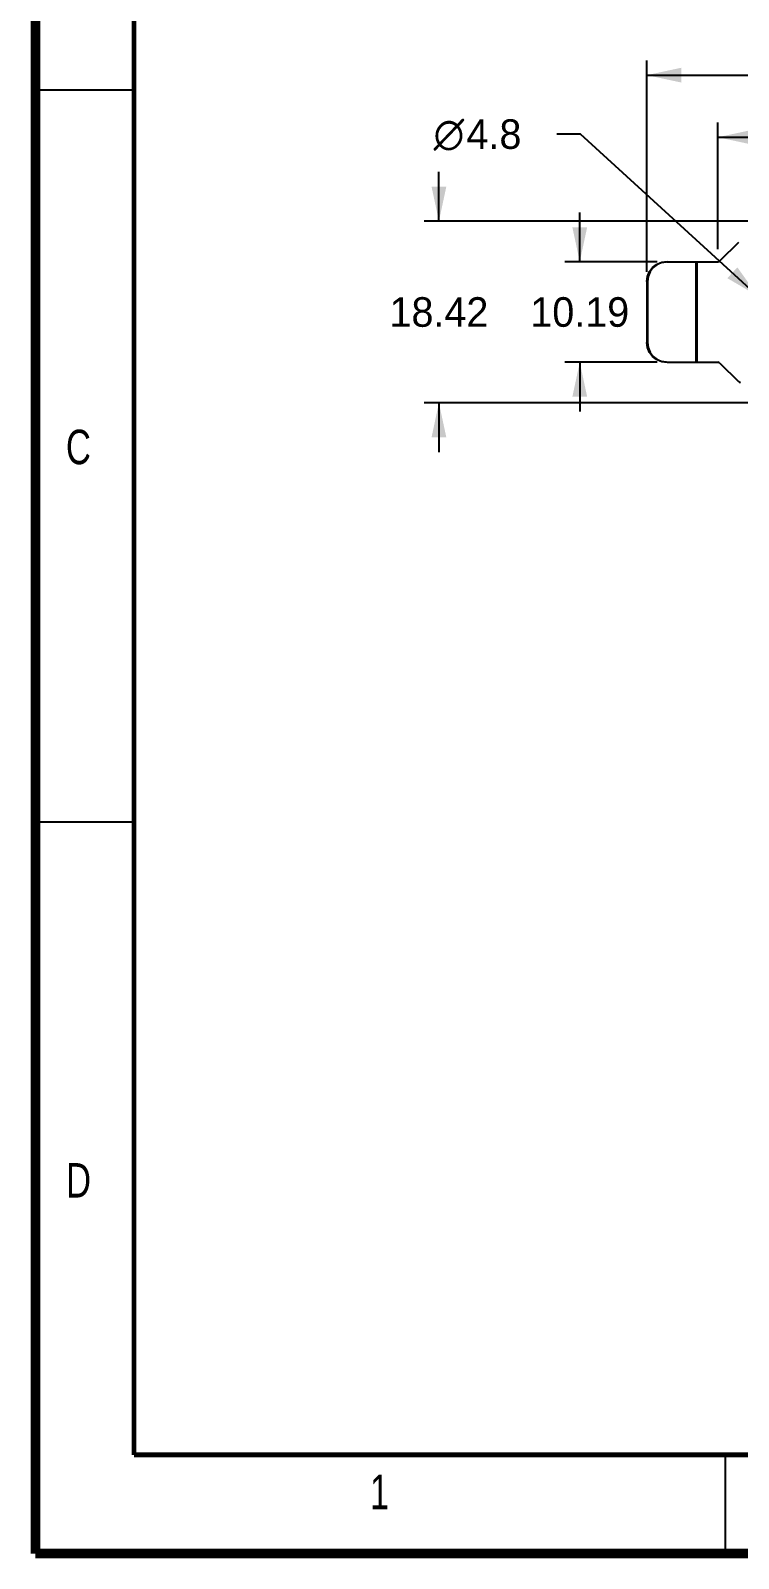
# Model space of a CAD drawing. Extents: x 0 to 420, y 0 to 297.
# Drawn here: x -0.5 to 71.3, y -0.5 to 154.5 of the extents above; entities that cross this region are included whole.
import ezdxf
from ezdxf.enums import TextEntityAlignment as Align

# ---------------------------------------------------------------- set-up
doc = ezdxf.new("R2010")
doc.units = 0
doc.header["$LTSCALE"] = 23.1
doc.layers.get('0').update_dxf_attribs({"linetype": 'CONTINUOUS'})
doc.styles.get("Standard").update_dxf_attribs({"font": 'gothic.ttf'})
doc.styles.add('TEXTSTYLE_2', font='txt', dxfattribs={"width": 0.75})
doc.styles.add('TEXTSTYLE_4', font='gdt', dxfattribs={"width": 0.85})
doc.dimstyles.get("Standard").update_dxf_attribs({"dimtxt": 2.5, "dimasz": 2.5, "dimexe": 1.25, "dimexo": 0.625, "dimtad": 1, "dimcen": 2.5, "dimazin": 3, "dimtfac": 1, "dimtmove": 0, "dimatfit": 3})

# ---------------------------------------------------------------- blocks, each defined once
blk = doc.blocks.new('_FILLED')
at = {"color": 0, "linetype": 'BYBLOCK'}
blk.add_solid([(0, 0), (-1, 0.214), (-1, -0.214)], dxfattribs=at)
blk = doc.blocks.new('*D0')
at = {"color": 2, "linetype": 'CONTINUOUS'}
for p, q in [((40.94, 135.17), (40.94, 140.17)), ((72.97, 135.17), (39.44, 135.17)), ((72.47, 116.75), (39.44, 116.75)), ((40.94, 116.75), (40.94, 111.75))]:
    blk.add_line(p, q, dxfattribs=at)
at = {"color": 2, "linetype": 'CONTINUOUS', "xscale": 3.5, "yscale": 3.5, "zscale": 3.5}
for p, rotation in [((40.94, 135.17), 270), ((40.94, 116.75), 90)]:
    blk.add_blockref('_FILLED', p, dxfattribs=dict(at, rotation=rotation))
at = {"color": 2, "linetype": 'CONTINUOUS'}
blk.add_text('18.42', height=3, dxfattribs=at).set_placement((40.94, 124.46), align=Align.CENTER)
blk = doc.blocks.new('*D1')
at = {"color": 2, "linetype": 'CONTINUOUS'}
for p, q in [((55.23, 131.05), (55.23, 136.05)), ((63.09, 131.05), (53.73, 131.05)), ((63.09, 120.87), (53.73, 120.87)), ((55.23, 120.87), (55.23, 115.87))]:
    blk.add_line(p, q, dxfattribs=at)
at = {"color": 2, "linetype": 'CONTINUOUS', "xscale": 3.5, "yscale": 3.5, "zscale": 3.5}
for p, rotation in [((55.23, 131.05), 270), ((55.23, 120.87), 90)]:
    blk.add_blockref('_FILLED', p, dxfattribs=dict(at, rotation=rotation))
at = {"color": 2, "linetype": 'CONTINUOUS'}
blk.add_text('10.19', height=3, dxfattribs=at).set_placement((55.23, 124.46), align=Align.CENTER)
blk = doc.blocks.new('*D2')
at = {"color": 2, "linetype": 'CONTINUOUS'}
for p, q in [((55.31, 144.01), (52.91, 144.01)), ((73.3, 127.58), (55.31, 144.01))]:
    blk.add_line(p, q, dxfattribs=at)
at = {"color": 2, "linetype": 'CONTINUOUS', "xscale": 3.5, "yscale": 3.5, "zscale": 3.5, "rotation": 317.598150438}
blk.add_blockref('_FILLED', (73.3, 127.58), dxfattribs=at)
at = {"color": 2, "linetype": 'CONTINUOUS', "style": 'TEXTSTYLE_4'}
blk.add_text('n', height=3, dxfattribs=at).set_placement((43.51, 142.51), align=Align.RIGHT)
at = {"color": 2, "linetype": 'CONTINUOUS'}
blk.add_text('4.8', height=3, dxfattribs=at).set_placement((49.31, 142.51), align=Align.RIGHT)
blk = doc.blocks.new('*D3')
at = {"color": 2, "linetype": 'CONTINUOUS'}
for p, q in [((62.03, 130.05), (62.03, 151.49)), ((182.07, 137.34), (182.07, 151.49)), ((62.03, 149.99), (111.76, 149.99)), ((182.07, 149.99), (131.72, 149.99))]:
    blk.add_line(p, q, dxfattribs=at)
at = {"color": 2, "linetype": 'CONTINUOUS', "xscale": 3.5, "yscale": 3.5, "zscale": 3.5, "rotation": 180}
blk.add_blockref('_FILLED', (62.03, 149.99), dxfattribs=at)
at = {"color": 2, "linetype": 'CONTINUOUS', "xscale": 3.5, "yscale": 3.5, "zscale": 3.5}
blk.add_blockref('_FILLED', (182.07, 149.99), dxfattribs=at)
at = {"color": 2, "linetype": 'CONTINUOUS'}
blk.add_text('120.04', height=3, dxfattribs=at).set_placement((121.74, 148.49), align=Align.CENTER)
blk = doc.blocks.new('*D4')
at = {"color": 2, "linetype": 'CONTINUOUS'}
for p, q in [((69.23, 132.35), (69.23, 145.19)), ((182.07, 139.34), (182.07, 145.19)), ((69.23, 143.69), (111.82, 143.69)), ((182.07, 143.69), (131.78, 143.69))]:
    blk.add_line(p, q, dxfattribs=at)
at = {"color": 2, "linetype": 'CONTINUOUS', "xscale": 3.5, "yscale": 3.5, "zscale": 3.5, "rotation": 180}
blk.add_blockref('_FILLED', (69.23, 143.69), dxfattribs=at)
at = {"color": 2, "linetype": 'CONTINUOUS', "xscale": 3.5, "yscale": 3.5, "zscale": 3.5}
blk.add_blockref('_FILLED', (182.07, 143.69), dxfattribs=at)
at = {"color": 2, "linetype": 'CONTINUOUS'}
blk.add_text('112.84', height=3, dxfattribs=at).set_placement((121.8, 142.19), align=Align.CENTER)

msp = doc.modelspace()

# ---------------------------------------------------------------- linework, layer by layer
at = {"color": 3, "linetype": 'CONTINUOUS'}
for p, q in [((0, 148.5), (10, 148.5)), ((71.332, 133.02), (69.443, 131.14)), ((64.089, 131.052), (69.231, 131.052)), ((67.023, 131.052), (67.023, 120.867)), ((67.093, 131.052), (67.093, 120.867)), ((62.096, 129.052), (62.096, 122.867)), ((64.089, 120.867), (69.231, 120.867)), ((69.443, 120.779), (71.327, 118.895)), ((0, 74.25), (10, 74.25)), ((70, 10), (70, 0))]:
    msp.add_line(p, q, dxfattribs=at)
at = {"color": 7, "linetype": 'CONTINUOUS'}
for p, q in [((62.027, 129.052), (62.027, 122.867)), ((62.027, 129.052), (62.096, 129.052)), ((62.027, 122.867), (62.096, 122.867))]:
    msp.add_line(p, q, dxfattribs=at)
at = {"color": 3, "linetype": 'CONTINUOUS'}
for points, const_width in [([(0, 0), (0, 297)], 1), ([(10, 10), (10, 287)], 0.5), ([(10, 10), (410, 10)], 0.5), ([(0, 0), (420, 0)], 1)]:
    msp.add_lwpolyline(points, dxfattribs=dict(at, const_width=const_width))
at = {"color": 7, "linetype": 'CONTINUOUS'}
for points in [[(62.027, 129.052), (62.094, 129.57), (62.294, 130.052), (62.61, 130.467), (63.023, 130.784), (63.503, 130.984), (64.019, 131.052)], [(64.019, 120.867), (63.503, 120.935), (63.023, 121.135), (62.61, 121.453), (62.294, 121.867), (62.094, 122.35), (62.027, 122.867)]]:
    msp.add_lwpolyline(points, dxfattribs=at)
at = {"color": 3, "linetype": 'CONTINUOUS'}
for points in [[(64.089, 131.052), (63.573, 130.984), (63.093, 130.784), (62.68, 130.467), (62.363, 130.052), (62.164, 129.57), (62.096, 129.052)], [(62.096, 122.867), (62.164, 122.35), (62.363, 121.867), (62.68, 121.453), (63.093, 121.135), (63.573, 120.935), (64.089, 120.867)]]:
    msp.add_lwpolyline(points, dxfattribs=at)
for centre, start, end in [((69.231, 131.352), 270, 314.86093), ((69.231, 120.567), 45, 90), ((71.54, 119.107), 225, 270)]:
    msp.add_arc(centre, 0.3, start, end, dxfattribs=at)

# ---------------------------------------------------------------- texts
at = {"color": 2, "linetype": 'CONTINUOUS', "style": 'TEXTSTYLE_2', "width": 0.75}
for s, p in [('C', (3.09, 110.518)), ('D', (3.103, 36.115))]:
    msp.add_text(s, height=3.5, dxfattribs=at).set_placement(p)
msp.add_text('1', height=3.5, dxfattribs=at).set_placement((34.915, 4.498), align=Align.CENTER)

# ---------------------------------------------------------------- dimensions: what is measured, and where the dimension line sits
at = {"color": 2, "linetype": 'CONTINUOUS'}
dim = msp.add_linear_dim(base=(182.07, 149.989), p1=(62.027, 129.052), p2=(182.07, 136.342), dimstyle='Standard', dxfattribs=at)
dim.commit()
dim.dimension.update_dxf_attribs({"geometry": '*D3', "text_midpoint": (121.979, 149.989), "dimtype": 128})
dim = msp.add_diameter_dim_2p(p1=(73.298, 127.578), p2=(76.842, 124.341), dimstyle='Standard', dxfattribs=at)
dim.commit()
dim.dimension.update_dxf_attribs({"geometry": '*D2', "text_midpoint": (44.406, 144.008), "dimtype": 131})
for base, p1, p2, angle, picture, middle in [((69.231, 143.69), (182.07, 138.342), (69.231, 131.352), 180, '*D4', (122.034, 143.69)), ((40.944300713, 116.752302867), (73.970191308, 135.167302867), (73.472691308, 116.752302867), 270, '*D0', (41.163417435, 125.959805603)), ((55.225595312, 120.867302867), (64.088710488, 131.052302867), (64.088710488, 120.867302867), 270, '*D1', (55.383372803, 125.959805603))]:
    dim = msp.add_linear_dim(base=base, p1=p1, p2=p2, angle=angle, dimstyle='Standard', dxfattribs=at)
    dim.commit()
    dim.dimension.update_dxf_attribs({"geometry": picture, "text_midpoint": middle, "dimtype": 128})

doc.saveas('drawing.dxf')
